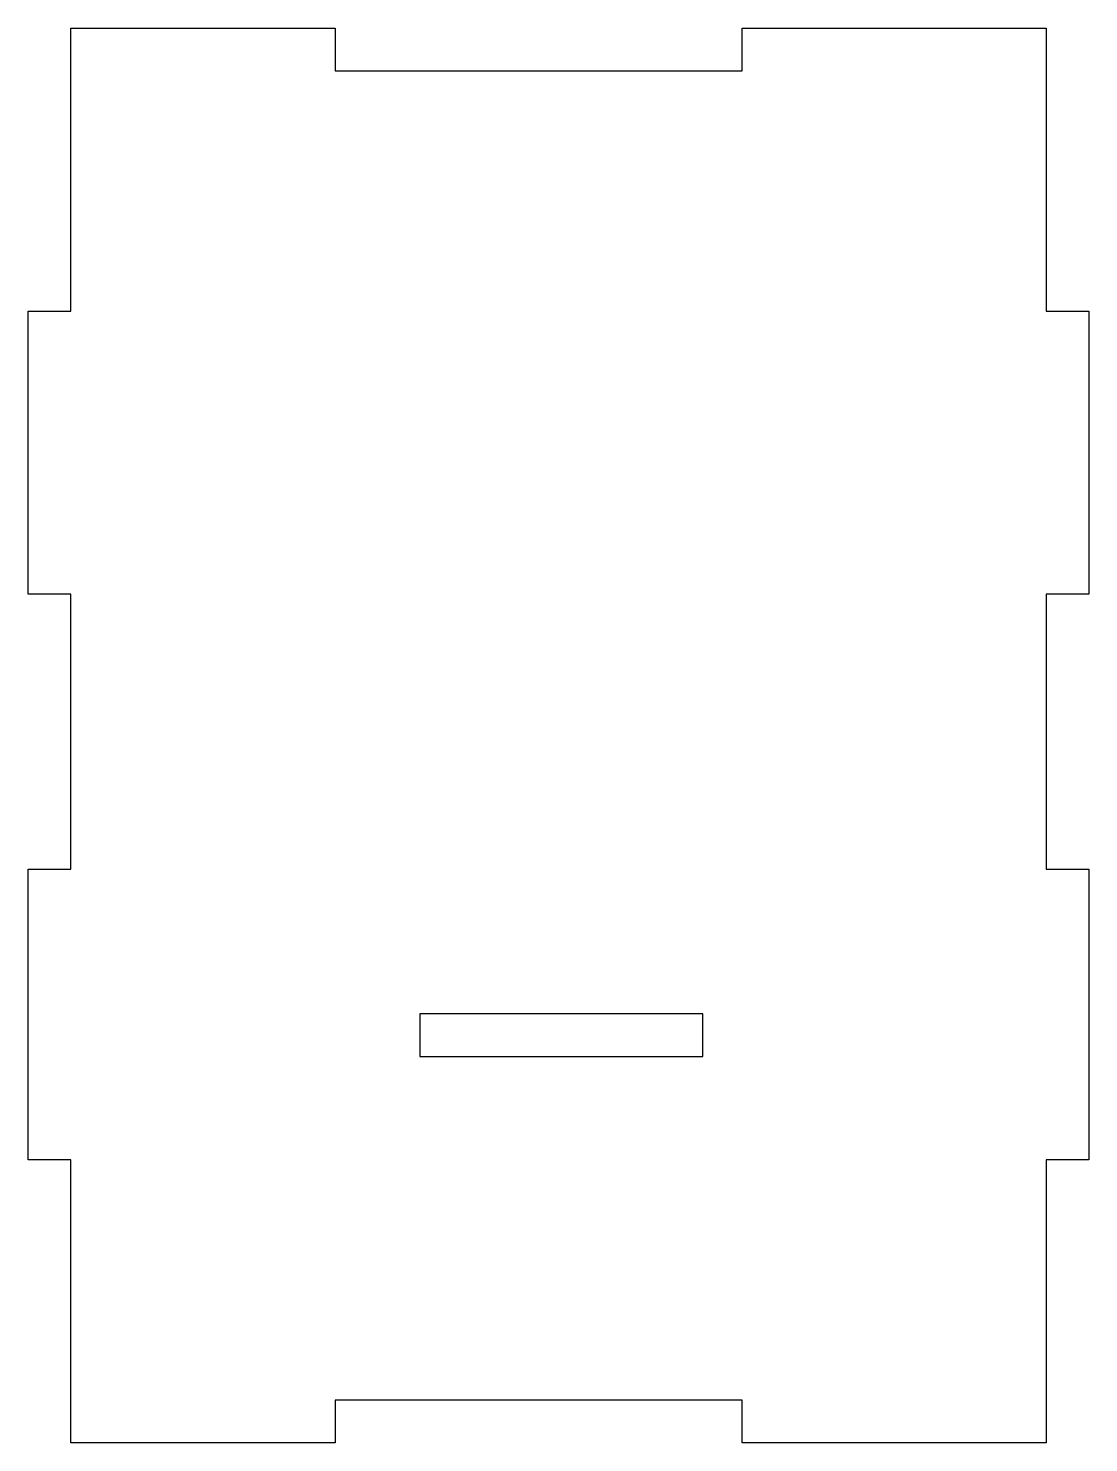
# Model space of a CAD drawing. Header units: millimetres. Extents: x -38 to 38, y 0 to 100.
import ezdxf

# ---------------------------------------------------------------- set-up
doc = ezdxf.new("R2010")
doc.units = ezdxf.units.MM
doc.layers.get('0').update_dxf_attribs({"linetype": 'CONTINUOUS'})

msp = doc.modelspace()

# ---------------------------------------------------------------- linework, layer by layer
for points in [[(-15.8, 100), (-15.8, 97), (13, 97), (13, 100), (34.5, 100), (34.5, 80), (37.5, 80), (37.5, 60), (34.5, 60), (34.5, 40.56), (37.5, 40.56), (37.5, 20), (34.5, 20), (34.5, 0), (13, 0), (13, 3), (-15.8, 3), (-15.8, 0), (-34.5, 0), (-34.5, 20), (-37.5, 20), (-37.5, 40.56), (-34.5, 40.56), (-34.5, 60), (-37.5, 60), (-37.5, 80), (-34.5, 80), (-34.5, 100)], [(10.2, 27.31), (10.2, 30.31), (-9.8, 30.31), (-9.8, 27.31)]]:
    msp.add_lwpolyline(points, close=True)

doc.saveas('drawing.dxf')
